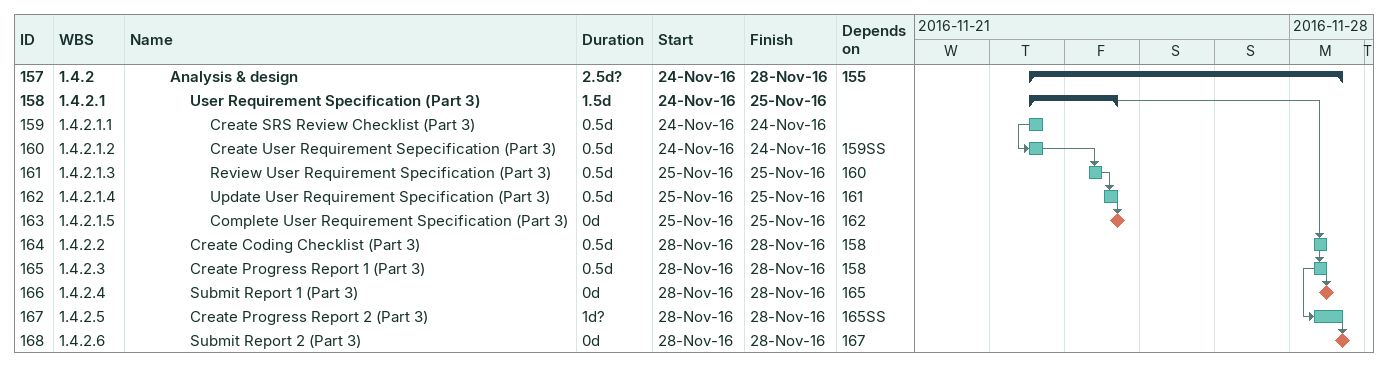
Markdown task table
| ID | WBS | Task | Duration | Start | Finish | Predecessors |
|---|---|---|---|---|---|---|
| 157 | 1.4.2 | **Analysis & design** | 2.5d? | 2016-11-24 | 2016-11-28 | 155 |
| 158 | 1.4.2.1 | **User Requirement Specification (Part 3)** | 1.5d | 2016-11-24 | 2016-11-25 |  |
| 159 | 1.4.2.1.1 | Create SRS Review Checklist (Part 3) | 0.5d | 2016-11-24 | 2016-11-24 |  |
| 160 | 1.4.2.1.2 | Create User Requirement Sepecification (Part 3) | 0.5d | 2016-11-24 | 2016-11-24 | 159SS |
| 161 | 1.4.2.1.3 | Review User Requirement Specification (Part 3) | 0.5d | 2016-11-25 | 2016-11-25 | 160 |
| 162 | 1.4.2.1.4 | Update User Requirement Specification (Part 3) | 0.5d | 2016-11-25 | 2016-11-25 | 161 |
| 163 | 1.4.2.1.5 | Complete User Requirement Specification (Part 3) | 0d | 2016-11-25 | 2016-11-25 | 162 |
| 164 | 1.4.2.2 | Create Coding Checklist (Part 3) | 0.5d | 2016-11-28 | 2016-11-28 | 158 |
| 165 | 1.4.2.3 | Create Progress Report 1 (Part 3) | 0.5d | 2016-11-28 | 2016-11-28 | 158 |
| 166 | 1.4.2.4 | Submit Report 1 (Part 3) | 0d | 2016-11-28 | 2016-11-28 | 165 |
| 167 | 1.4.2.5 | Create Progress Report 2 (Part 3) | 1d? | 2016-11-28 | 2016-11-28 | 165SS |
| 168 | 1.4.2.6 | Submit Report 2 (Part 3) | 0d | 2016-11-28 | 2016-11-28 | 167 |
